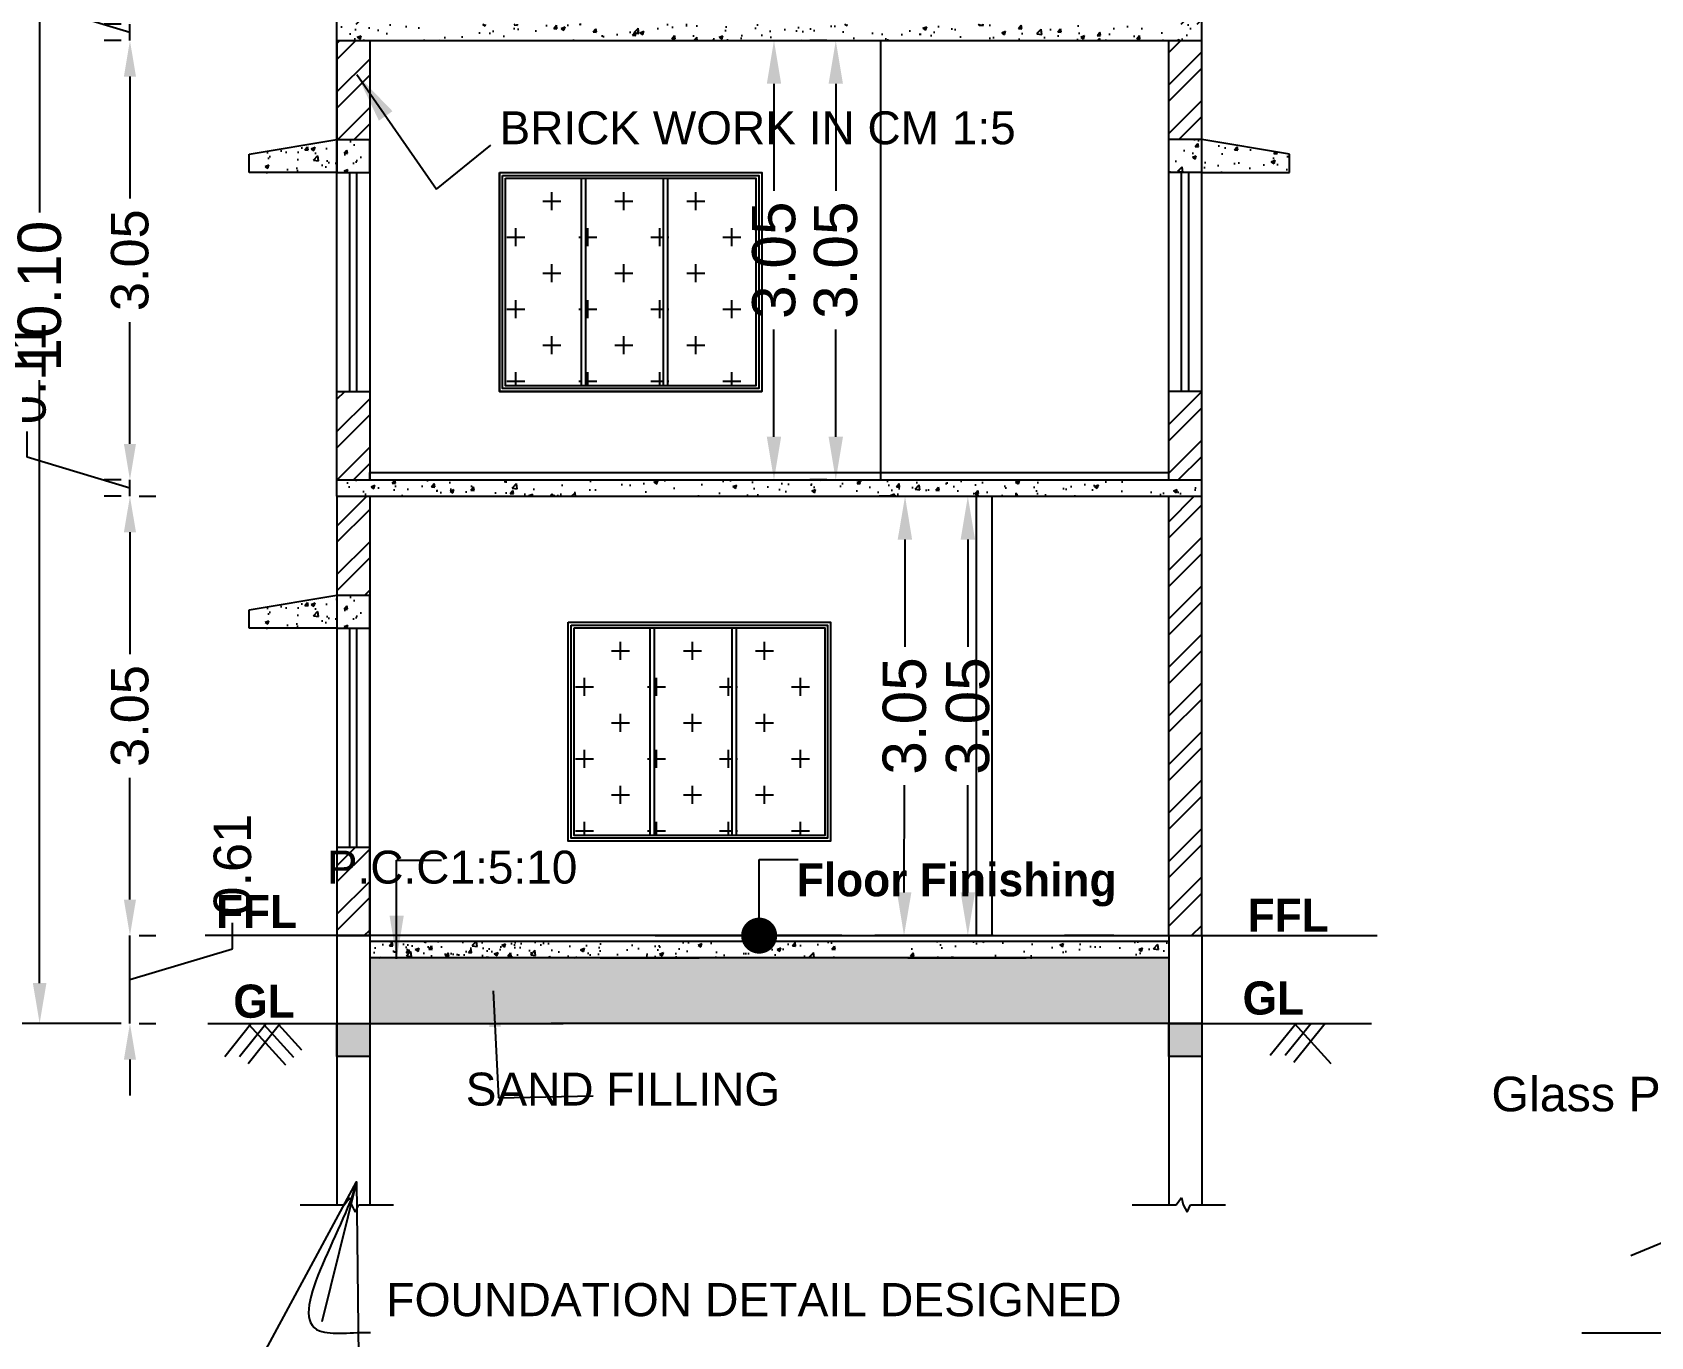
# Model space of a CAD drawing. Header units: metres. Extents: x 31 to 185, y 214 to 372.
# Drawn here: x 61.98 to 73.21, y 288.84 to 297.89 of the extents above; entities that cross this region are included whole.
import ezdxf

# ---------------------------------------------------------------- set-up
doc = ezdxf.new("R2010")
doc.units = ezdxf.units.M
doc.header["$MEASUREMENT"] = 0
for name, color, linetype in [('0 @ 1', 7, 'Continuous'), ('BLK_1_FLR_0_REGULAR_ROOM_1', 117, 'Continuous'), ('BLK_1_FLR_0_WATER_CLOSET', 213, 'Continuous'), ('BLK_1_FLR_1_REGULAR_ROOM_1', 117, 'Continuous'), ('BLK_1_FLR_1_WATER_CLOSET', 213, 'Continuous'), ('BLK_1_HT_OF_BLDG', 5, 'Continuous')]:
    doc.layers.add(name, color=color, linetype=linetype)
doc.styles.add('56', font='')
doc.styles.add('Annotative', font='arial.ttf')
doc.styles.add('AR', font='arial.ttf')
doc.styles.add('ARCHER', font='GOTHICB.TTF')
doc.styles.add('ROMANT', font='arial.ttf', dxfattribs={"height": 15})
doc.styles.get("Standard").update_dxf_attribs({"font": 'arial.ttf'})
doc.styles.add('style1', font='arialbd.ttf', dxfattribs={"height": 9})
doc.styles.get('56').set_extended_font_data('Arial Black')
doc.dimstyles.new('Aec_Arch_I$7', dxfattribs={"dimscale": 96, "dimtxt": 0.09375, "dimasz": 0.125, "dimexe": 0.083333, "dimexo": 0.125, "dimgap": 0.0625, "dimtad": 0, "dimdec": 1, "dimzin": 3, "dimdsep": 46, "dimlunit": 4, "dimtxsty": 'Annotative', "dimblk": 'OBLIQUE', "dimcen": 0.09375, "dimdle": 0.125, "dimadec": 0, "dimazin": 0, "dimtfac": 1, "dimtdec": 1, "dimtofl": 0, "dimtmove": 2, "dimatfit": 3, "dimldrblk": 'OBLIQUE', "dimfxl": 0, "dimfrac": 1, "dimtolj": 1, "dimtzin": 0, "dimarcsym": 0})
doc.dimstyles.new('Annotative', dxfattribs={"dimscale": 0, "dimtxt": 0.3, "dimasz": 0.3, "dimexe": 0.18, "dimexo": 0.0625, "dimgap": 0.09, "dimtad": 0, "dimzin": 0, "dimdsep": 46, "dimtxsty": 'Standard', "dimcen": 0.09, "dimadec": 0, "dimazin": 0, "dimtfac": 1, "dimtofl": 0, "dimtmove": 0, "dimatfit": 3, "dimfxl": 0, "dimtolj": 1, "dimtzin": 0, "dimarcsym": 0})
doc.dimstyles.new('ARC-S', dxfattribs={"dimtxt": 6.5, "dimasz": 6, "dimexe": 1.25, "dimexo": 0.625, "dimtad": 1, "dimdec": 0, "dimzin": 0, "dimlunit": 4, "dimtxsty": 'AR', "dimblk": 'ARCHTICK', "dimcen": 7, "dimse1": 1, "dimse2": 1, "dimclrd": 8, "dimclre": 8, "dimclrt": 3, "dimadec": 0, "dimazin": 0, "dimtfac": 1, "dimtdec": 0, "dimtmove": 1, "dimatfit": 2, "dimfxl": 0, "dimfrac": 1, "dimlwd": -1, "dimlwe": -1, "dimarcsym": 0})
doc.dimstyles.get("Standard").update_dxf_attribs({"dimtxt": 0.26, "dimasz": 0.25, "dimexe": 0.18, "dimexo": 0.0625, "dimgap": 0.09, "dimtad": 0, "dimzin": 0, "dimdsep": 46, "dimtxsty": 'Standard', "dimcen": 0.09, "dimadec": 0, "dimazin": 0, "dimtfac": 1, "dimtofl": 0, "dimtmove": 0, "dimatfit": 3, "dimfxl": 0, "dimtolj": 1, "dimtzin": 0, "dimarcsym": 0})
doc.dimstyles.new('Standard$0', dxfattribs={"dimtxt": 0.5, "dimasz": 0.5, "dimexe": 0, "dimexo": 1, "dimgap": 0, "dimtad": 0, "dimdec": 4, "dimzin": 0, "dimdsep": 46, "dimlunit": 4, "dimtxsty": 'Standard', "dimcen": 0.09, "dimadec": 0, "dimazin": 0, "dimtfac": 1, "dimtdec": 4, "dimtofl": 0, "dimtmove": 0, "dimatfit": 3, "dimfxl": 0, "dimtolj": 1, "dimtzin": 0, "dimarcsym": 0})
doc.dimstyles.new('STANDARD$7', dxfattribs={"dimtxt": 200, "dimasz": 100, "dimexe": 200, "dimexo": 200, "dimgap": 100, "dimtad": 1, "dimzin": 12, "dimdsep": 46, "dimtxsty": 'style1', "dimblk": 'OBLIQUE', "dimblk1": 'DOT', "dimblk2": 'DOT', "dimsah": 1, "dimcen": 200, "dimse1": 1, "dimse2": 1, "dimclrd": 6, "dimclre": 3, "dimclrt": 6, "dimadec": 0, "dimazin": 0, "dimtfac": 1, "dimtix": 1, "dimtmove": 2, "dimatfit": 3, "dimldrblk": 'DOT', "dimfxl": 0, "dimtolj": 1, "dimtzin": 12, "dimarcsym": 0})
pattern_1 = [(45, (474.24431, 548.9633), (-0.16845482, 0.16845482), []), (45, (474.35662, 548.9633), (-0.16845482, 0.16845482), [])]
pattern_2 = [(50, (-525.56505, 1642.00594), (0.273397882, -0.023919215), [0.02858773, -0.31446504]), (355, (-525.56505, 1642.00594), (-0.05288781, 0.286712885), [0.022870185, -0.25157203]), (100.451444, (-525.54227, 1642.00394), (0.22051007, 0.262793666), [0.024295833, -0.26725416]), (46.1842, (-525.56505, 1642.08217), (0.40680011, -0.06309094), [0.0428816, -0.47169756]), (96.635635, (-525.53115, 1642.0769), (0.35626486, 0.37130454), [0.03644377, -0.40088147]), (351.184164, (-525.56505, 1642.08217), (0.35626486, 0.37130454), [0.03430528, -0.37735805]), (21, (-525.52693, 1642.06311), (0.22752291, -0.15346614), [0.02858773, -0.31446504]), (326, (-525.52693, 1642.0631), (0.092744443, 0.27640526), [0.022870185, -0.25157203]), (71.451445, (-525.50797, 1642.05032), (0.32026735, 0.12293912), [0.02429583, -0.26725416]), (37.5, (-525.56505, 1642.00594), (0.004634969, 0.126889066), [0, -0.248522675, 0, -0.25538373, 0, -0.252524957]), (7.5, (-525.56505, 1642.00594), (0.100274149, 0.150337812), [0, -0.145606843, 0, -0.242805128, 0, -0.096245361]), (327.5, (-525.65005, 1642.00594), (0.2034769626, -0.008597235), [0, -0.095292437, 0, -0.297312402, 0, -0.394510688]), (317.5, (-525.68817, 1642.00594), (0.222292924, 0.03815699), [0, -0.123880168, 0, -0.197445929, 0, -0.280159764])]

# ---------------------------------------------------------------- blocks, each defined once
blk = doc.blocks.new('_Oblique')
at = {"color": 0, "linetype": 'ByBlock', "lineweight": -2}
blk.add_line((-0.5, -0.5), (0.5, 0.5), dxfattribs=at)
blk = doc.blocks.new('*D119')
at = {"color": 0, "lineweight": -2}
for p, q in [((62.654, 291.869), (62.654, 292.119)), ((63.367, 291.528), (63.367, 291.708)), ((62.654, 291.009), (62.654, 291.619)), ((62.717, 291.619), (62.834, 291.619)), ((62.654, 291.314), (63.367, 291.528)), ((62.717, 291.009), (62.834, 291.009)), ((62.654, 290.759), (62.654, 290.509))]:
    blk.add_line(p, q, dxfattribs=at)
for points in [[(62.612, 291.869), (62.696, 291.869), (62.654, 291.619)], [(62.612, 290.759), (62.696, 290.759), (62.654, 291.009)]]:
    blk.add_solid(points, dxfattribs=at)
at = {"layer": 'Defpoints', "color": 0, "lineweight": -2}
for p in [(62.654, 291.619), (62.654, 291.619), (62.654, 291.009)]:
    blk.add_point(p, dxfattribs=at)
at = {"color": 0, "lineweight": -2, "insert": (63.367, 292.111), "char_height": 0.26, "attachment_point": 5, "rotation": 90}
blk.add_mtext('\\A1;0.61', dxfattribs=at)
blk = doc.blocks.new('*D120')
at = {"color": 0, "lineweight": -2}
for p, q in [((62.717, 294.669), (62.834, 294.669)), ((62.654, 294.419), (62.654, 293.573)), ((62.654, 291.869), (62.654, 292.715)), ((62.717, 291.619), (62.834, 291.619))]:
    blk.add_line(p, q, dxfattribs=at)
for points in [[(62.612, 294.419), (62.696, 294.419), (62.654, 294.669)], [(62.612, 291.869), (62.696, 291.869), (62.654, 291.619)]]:
    blk.add_solid(points, dxfattribs=at)
at = {"layer": 'Defpoints', "color": 0, "lineweight": -2}
for p in [(62.654, 294.669), (62.654, 294.669), (62.654, 291.619)]:
    blk.add_point(p, dxfattribs=at)
at = {"color": 0, "lineweight": -2, "insert": (62.654, 293.144), "char_height": 0.26, "attachment_point": 5, "rotation": 90}
blk.add_mtext('\\A1;3.05', dxfattribs=at)
blk = doc.blocks.new('*D121')
at = {"color": 0, "lineweight": -2}
for p, q in [((62.654, 295.033), (62.654, 295.283)), ((61.941, 294.94), (61.941, 295.12)), ((62.654, 294.726), (61.941, 294.94)), ((62.592, 294.783), (62.474, 294.783)), ((62.654, 294.669), (62.654, 294.783)), ((62.592, 294.669), (62.474, 294.669)), ((62.654, 294.419), (62.654, 294.169))]:
    blk.add_line(p, q, dxfattribs=at)
for points in [[(62.612, 295.033), (62.696, 295.033), (62.654, 294.783)], [(62.612, 294.419), (62.696, 294.419), (62.654, 294.669)]]:
    blk.add_solid(points, dxfattribs=at)
at = {"layer": 'Defpoints', "color": 0, "lineweight": -2}
for p in [(62.654, 294.783), (62.654, 294.783), (62.654, 294.669)]:
    blk.add_point(p, dxfattribs=at)
at = {"color": 0, "lineweight": -2, "insert": (61.941, 295.523), "char_height": 0.26, "attachment_point": 5, "rotation": 90}
blk.add_mtext('\\A1;0.11', dxfattribs=at)
blk = doc.blocks.new('*D122')
at = {"color": 0, "lineweight": -2}
for p, q in [((62.592, 297.833), (62.474, 297.833)), ((62.654, 297.583), (62.654, 296.737)), ((62.654, 295.033), (62.654, 295.879)), ((62.592, 294.783), (62.474, 294.783))]:
    blk.add_line(p, q, dxfattribs=at)
for points in [[(62.612, 297.583), (62.696, 297.583), (62.654, 297.833)], [(62.612, 295.033), (62.696, 295.033), (62.654, 294.783)]]:
    blk.add_solid(points, dxfattribs=at)
at = {"layer": 'Defpoints', "color": 0, "lineweight": -2}
for p in [(62.654, 297.833), (62.654, 297.833), (62.654, 294.783)]:
    blk.add_point(p, dxfattribs=at)
at = {"color": 0, "lineweight": -2, "insert": (62.654, 296.308), "char_height": 0.26, "attachment_point": 5, "rotation": 90}
blk.add_mtext('\\A1;3.05', dxfattribs=at)
blk = doc.blocks.new('*D123')
at = {"color": 0, "lineweight": -2}
for p, q in [((62.654, 298.197), (62.654, 298.447)), ((62.206, 298.024), (62.206, 298.204)), ((62.654, 297.89), (62.206, 298.024)), ((62.592, 297.947), (62.474, 297.947)), ((62.654, 297.833), (62.654, 297.947)), ((62.592, 297.833), (62.474, 297.833)), ((62.654, 297.583), (62.654, 297.333))]:
    blk.add_line(p, q, dxfattribs=at)
for points in [[(62.612, 298.197), (62.696, 298.197), (62.654, 297.947)], [(62.612, 297.583), (62.696, 297.583), (62.654, 297.833)]]:
    blk.add_solid(points, dxfattribs=at)
at = {"layer": 'Defpoints', "color": 0, "lineweight": -2}
for p in [(62.654, 297.947), (62.654, 297.947), (62.654, 297.833)]:
    blk.add_point(p, dxfattribs=at)
at = {"color": 0, "lineweight": -2, "insert": (62.206, 298.607), "char_height": 0.26, "attachment_point": 5, "rotation": 90}
blk.add_mtext('\\A1;0.11', dxfattribs=at)
blk = doc.blocks.new('_ArchTick')
at = {"color": 0, "linetype": 'ByBlock', "const_width": 0.15}
blk.add_lwpolyline([(-0.5, -0.5), (0.5, 0.5)], dxfattribs=at)
blk = doc.blocks.new('GFDTGD')
for p, q in [((1303.171, -7.501), (1304.8, -7.501)), ((1303.171, -7.501), (1303.171, -8.459)), ((1304.8, -11.913), (1304.8, -7.501)), ((1303.277, -7.608), (1303.277, -8.459)), ((1303.277, -7.608), (1304.694, -7.608)), ((1304.694, -11.913), (1304.694, -7.608)), ((1303.973, -8.89), (1303.767, -8.989)), ((1303.767, -8.989), (1305.135, -8.989)), ((1303.767, -8.989), (1303.911, -9.133)), ((1299.992, -9.312), (1299.062, -9.312)), ((1300.562, -9.882), (1299.992, -9.312)), ((1301.642, -9.513), (1298.203, -10.942)), ((1303.277, -9.513), (1301.642, -9.513)), ((1303.277, -11.913), (1303.277, -9.513)), ((1301.6, -9.646), (1300.298, -10.187)), ((1300.298, -10.746), (1301.6, -9.646)), ((1300.46, -10.746), (1301.622, -9.736)), ((1300.562, -9.882), (1300.562, -9.727)), ((1301.622, -9.736), (1301.622, -11.913)), ((1303.171, -9.619), (1301.729, -9.619)), ((1301.729, -9.619), (1301.729, -11.913)), ((1303.171, -11.913), (1303.171, -9.619)), ((1300.365, -9.822), (1300.562, -9.882)), ((1300.298, -10.746), (1300.298, -10.187)), ((1300.191, -10.231), (1298.951, -10.746)), ((1300.191, -10.746), (1300.191, -10.231)), ((1298.78, -11.913), (1298.78, -10.702)), ((1298.951, -10.746), (1300.191, -10.746)), ((1300.46, -10.746), (1301.622, -10.746)), ((1298.867, -11.913), (1298.867, -10.853)), ((1298.867, -10.853), (1301.622, -10.853)), ((1297.583, -11.913), (1306.499, -11.913)), ((1301.317, -12.783), (1301.481, -12.783)), ((1301.386, -12.865), (1301.386, -12.724)), ((1301.333, -13.149), (1301.333, -12.918)), ((1301.439, -13.149), (1301.439, -12.918)), ((1301.015, -18.606), (1301.015, -13.149)), ((1301.015, -13.149), (1303.588, -13.149)), ((1303.588, -18.606), (1303.588, -13.149)), ((1301.015, -13.948), (1303.588, -13.948)), ((1301.026, -13.948), (1301.026, -14.746)), ((1301.132, -13.948), (1301.132, -14.746)), ((1302.254, -13.948), (1302.254, -14.746)), ((1302.36, -13.948), (1302.36, -14.746)), ((1303.481, -13.948), (1303.481, -14.746)), ((1303.588, -13.948), (1303.588, -14.746)), ((1303.588, -14.746), (1301.015, -14.746)), ((1301.71, -18.606), (1301.71, -14.746)), ((1302.321, -18.606), (1302.321, -14.746)), ((1302.958, -18.606), (1302.958, -14.746)), ((1301.015, -15.454), (1303.588, -15.454)), ((1301.015, -16.096), (1303.588, -16.096)), ((1301.015, -16.766), (1303.588, -16.766)), ((1301.015, -17.437), (1303.588, -17.437)), ((1301.015, -18.108), (1303.588, -18.108)), ((1301.015, -18.606), (1303.588, -18.606))]:
    blk.add_line(p, q)
at = {"linetype": 'ByBlock', "ltscale": 0.5}
for p, q in [((1300.258, -12.834), (1300.258, -12.519)), ((1300.906, -13.149), (1299.943, -13.149)), ((1300.906, -13.948), (1299.943, -13.948)), ((1300.258, -14.263), (1300.258, -14.578)), ((1300.343, -14.263), (1300.343, -15.593)), ((1300.343, -18.291), (1300.343, -16.961)), ((1300.906, -18.606), (1300.028, -18.606)), ((1301.015, -18.715), (1301.015, -19.585)), ((1303.588, -18.715), (1303.588, -19.585)), ((1301.33, -19.27), (1301.64, -19.27)), ((1303.273, -19.27), (1302.963, -19.27))]:
    blk.add_line(p, q, dxfattribs=at)
blk.add_circle((1303.224, -8.989), 0.543)
blk.add_arc((1301.386, -12.918), 0.0532, 0, 180)
for points in [[(1300.205, -12.834), (1300.31, -12.834), (1300.258, -13.149)], [(1300.205, -14.263), (1300.31, -14.263), (1300.258, -13.948)], [(1300.291, -14.263), (1300.396, -14.263), (1300.343, -13.948)], [(1300.291, -18.291), (1300.396, -18.291), (1300.343, -18.606)], [(1301.33, -19.218), (1301.33, -19.323), (1301.015, -19.27)], [(1303.273, -19.218), (1303.273, -19.323), (1303.588, -19.27)]]:
    blk.add_solid(points, dxfattribs=at)
for s, height, p in [('Glass Panel Board', 0.43759, (1296.439, -9.115)), ('Cylinder', 0.4376, (1305.191, -9.145)), ('cylinder', 0.3992, (1301.293, -13.602))]:
    blk.add_text(s, height=height).set_placement(p)
at = {"style": '56'}
blk.add_text('%%USOLAR ENERGY SYSTEM', height=0.52511, dxfattribs=at).set_placement((1297.046, -21.106))
at = {"linetype": 'ByBlock', "ltscale": 0.5, "char_height": 0.4026, "attachment_point": 5, "rotation": 90}
for s, insert in [('\\A1;0.46', (1300.258, -13.549)), ('\\A1;2.66', (1300.343, -16.277))]:
    blk.add_mtext(s, dxfattribs=dict(at, insert=insert))
at = {"linetype": 'ByBlock', "ltscale": 0.5, "insert": (1302.302, -19.27), "char_height": 0.4026, "attachment_point": 5}
blk.add_mtext('\\A1;1.47', dxfattribs=at)
blk = doc.blocks.new('*D229')
at = {"layer": 'BLK_1_FLR_0_REGULAR_ROOM_1', "color": 2, "lineweight": -2, "ltscale": 10}
for p, q in [((67.973, 294.669), (67.856, 294.669)), ((68.035, 294.369), (68.034, 293.625)), ((68.03, 291.919), (68.032, 292.663)), ((67.967, 291.619), (67.849, 291.619))]:
    blk.add_line(p, q, dxfattribs=at)
for points in [[(67.985, 294.369), (68.085, 294.369), (68.036, 294.669)], [(67.98, 291.919), (68.08, 291.919), (68.029, 291.619)]]:
    blk.add_solid(points, dxfattribs=at)
at = {"layer": 'Defpoints', "color": 0, "lineweight": -2, "ltscale": 10}
for p in [(68.036, 294.669), (68.036, 294.669), (68.029, 291.619)]:
    blk.add_point(p, dxfattribs=at)
at = {"layer": 'BLK_1_FLR_0_REGULAR_ROOM_1', "color": 2, "lineweight": -2, "ltscale": 10, "insert": (68.033, 293.144), "char_height": 0.3, "attachment_point": 5, "rotation": 89.8807}
blk.add_mtext('\\A1;3.05', dxfattribs=at)
blk = doc.blocks.new('*D230')
at = {"layer": 'BLK_1_FLR_0_WATER_CLOSET', "color": 1, "lineweight": -2, "ltscale": 10}
for p, q in [((68.474, 294.669), (68.652, 294.669)), ((68.472, 294.369), (68.472, 293.625)), ((68.472, 291.919), (68.472, 292.663)), ((68.474, 291.619), (68.652, 291.619))]:
    blk.add_line(p, q, dxfattribs=at)
for points in [[(68.422, 294.369), (68.522, 294.369), (68.472, 294.669)], [(68.422, 291.919), (68.522, 291.919), (68.472, 291.619)]]:
    blk.add_solid(points, dxfattribs=at)
at = {"layer": 'Defpoints', "color": 0, "lineweight": -2, "ltscale": 10}
for p in [(68.412, 294.669), (68.472, 294.669), (68.412, 291.619)]:
    blk.add_point(p, dxfattribs=at)
at = {"layer": 'BLK_1_FLR_0_WATER_CLOSET', "color": 1, "lineweight": -2, "ltscale": 10, "insert": (68.472, 293.144), "char_height": 0.3, "attachment_point": 5, "rotation": 90}
blk.add_mtext('\\A1;3.05', dxfattribs=at)
blk = doc.blocks.new('*D231')
at = {"layer": 'BLK_1_FLR_1_REGULAR_ROOM_1', "color": 2, "lineweight": -2, "ltscale": 10}
for p, q in [((67.156, 297.833), (67.306, 297.833)), ((67.126, 297.533), (67.126, 296.789)), ((67.126, 295.083), (67.126, 295.827)), ((67.156, 294.783), (67.306, 294.783))]:
    blk.add_line(p, q, dxfattribs=at)
for points in [[(67.076, 297.533), (67.176, 297.533), (67.126, 297.833)], [(67.076, 295.083), (67.176, 295.083), (67.126, 294.783)]]:
    blk.add_solid(points, dxfattribs=at)
at = {"layer": 'Defpoints', "color": 0, "lineweight": -2, "ltscale": 10}
for p in [(67.093, 297.833), (67.126, 297.833), (67.093, 294.783)]:
    blk.add_point(p, dxfattribs=at)
at = {"layer": 'BLK_1_FLR_1_REGULAR_ROOM_1', "color": 2, "lineweight": -2, "ltscale": 10, "insert": (67.126, 296.308), "char_height": 0.3, "attachment_point": 5, "rotation": 90}
blk.add_mtext('\\A1;3.05', dxfattribs=at)
blk = doc.blocks.new('*D232')
at = {"layer": 'BLK_1_FLR_1_WATER_CLOSET', "color": 2, "lineweight": -2, "ltscale": 10}
for p, q in [((67.493, 297.833), (67.375, 297.833)), ((67.555, 297.533), (67.555, 296.789)), ((67.555, 295.083), (67.555, 295.827)), ((67.493, 294.783), (67.375, 294.783))]:
    blk.add_line(p, q, dxfattribs=at)
for points in [[(67.505, 297.533), (67.605, 297.533), (67.555, 297.833)], [(67.505, 295.083), (67.605, 295.083), (67.555, 294.783)]]:
    blk.add_solid(points, dxfattribs=at)
at = {"layer": 'Defpoints', "color": 0, "lineweight": -2, "ltscale": 10}
for p in [(67.555, 297.833), (67.555, 297.833), (67.555, 294.783)]:
    blk.add_point(p, dxfattribs=at)
at = {"layer": 'BLK_1_FLR_1_WATER_CLOSET', "color": 2, "lineweight": -2, "ltscale": 10, "insert": (67.555, 296.308), "char_height": 0.3, "attachment_point": 5, "rotation": 90}
blk.add_mtext('\\A1;3.05', dxfattribs=at)
blk = doc.blocks.new('*D235')
at = {"layer": 'BLK_1_HT_OF_BLDG', "color": 0, "lineweight": -2}
for p, q in [((62.592, 301.107), (61.847, 301.107)), ((62.027, 300.827), (62.027, 296.64)), ((62.027, 291.289), (62.027, 295.476)), ((62.592, 291.009), (61.847, 291.009))]:
    blk.add_line(p, q, dxfattribs=at)
for points in [[(61.98, 300.827), (62.074, 300.827), (62.027, 301.107)], [(61.98, 291.289), (62.074, 291.289), (62.027, 291.009)]]:
    blk.add_solid(points, dxfattribs=at)
at = {"layer": 'Defpoints', "color": 0, "lineweight": -2}
for p in [(62.654, 301.107), (62.027, 291.009), (62.654, 291.009)]:
    blk.add_point(p, dxfattribs=at)
at = {"layer": 'BLK_1_HT_OF_BLDG', "color": 0, "insert": (62.027, 296.058), "char_height": 0.3, "attachment_point": 5, "rotation": 90}
blk.add_mtext('\\A1;10.10', dxfattribs=at)

msp = doc.modelspace()

# ---------------------------------------------------------------- hatches: boundary and pattern name
at = {"linetype": 'ByBlock'}
h = msp.add_hatch(dxfattribs=at)
h.set_pattern_fill('ANSI32', color=256, scale=0.635283, style=0)
h.set_pattern_definition([(45, (209.271, 1.30466), (-0.16845482, 0.16845482), []), (45, (209.38331, 1.30466), (-0.16845482, 0.16845482), [])])
h.paths.add_polyline_path([(64.319, 302.307), (64.091, 302.307), (64.091, 301.107), (64.319, 301.107)])
h.paths.add_polyline_path([(64.319, 300.997), (64.091, 300.997), (64.091, 300.31), (64.319, 300.31)])
h.paths.add_polyline_path([(64.319, 298.562), (64.091, 298.562), (64.091, 297.947), (64.319, 297.947)])
h.paths.add_polyline_path([(64.319, 297.833), (64.091, 297.833), (64.091, 297.146), (64.319, 297.146)])
h.paths.add_polyline_path([(70.096, 302.307), (69.867, 302.307), (69.867, 301.107), (70.096, 301.107)])
h.paths.add_polyline_path([(70.096, 300.997), (69.867, 300.997), (69.867, 300.31), (70.096, 300.31)])
h.paths.add_polyline_path([(70.096, 298.562), (69.867, 298.562), (69.867, 297.947), (70.096, 297.947)])
h.paths.add_polyline_path([(70.096, 297.833), (69.867, 297.833), (69.867, 297.146), (70.096, 297.146)])
h.paths.add_polyline_path([(70.096, 295.397), (69.867, 295.397), (69.867, 294.783), (70.096, 294.783)])
h.paths.add_polyline_path([(70.096, 294.669), (69.867, 294.669), (69.867, 292.233), (70.096, 292.233)])
h.paths.add_polyline_path([(64.319, 295.397), (64.091, 295.397), (64.091, 294.783), (64.319, 294.783)])
h.paths.add_polyline_path([(70.096, 292.233), (69.867, 292.233), (69.867, 291.619), (70.096, 291.619)])
h = msp.add_hatch()
h.set_pattern_fill('AR-CONC', color=256, scale=0.038117, style=0)
h.set_pattern_definition([(50, (-553.63492, 1662.9455), (0.273397882, -0.023919215), [0.02858773, -0.31446504]), (355, (-553.63492, 1662.9455), (-0.05288781, 0.286712885), [0.022870185, -0.251572033]), (100.451444, (-553.61214, 1662.9435), (0.22051007, 0.262793666), [0.024295833, -0.26725416]), (46.1842, (-553.63492, 1663.02173), (0.40680011, -0.06309094), [0.0428816, -0.47169756]), (96.635635, (-553.601, 1663.01647), (0.35626486, 0.37130454), [0.03644377, -0.40088147]), (351.184164, (-553.6349, 1663.02173), (0.35626486, 0.37130454), [0.03430528, -0.37735805]), (21, (-553.5968, 1663.00267), (0.22752291, -0.15346614), [0.02858773, -0.31446504]), (326, (-553.5968, 1663.00267), (0.092744443, 0.27640526), [0.022870185, -0.251572033]), (71.451445, (-553.57784, 1662.98988), (0.32026735, 0.12293912), [0.02429583, -0.26725416]), (37.5, (-553.63492, 1662.94549), (0.004634969, 0.126889066), [0, -0.248522675, 0, -0.25538373, 0, -0.252524957]), (7.5, (-553.63492, 1662.94549), (0.100274149, 0.150337812), [0, -0.145606843, 0, -0.242805128, 0, -0.096245361]), (327.5, (-553.71992, 1662.94549), (0.2034769626, -0.008597235), [0, -0.095292437, 0, -0.297312402, 0, -0.394510688]), (317.5, (-553.75804, 1662.9455), (0.222292924, 0.03815699), [0, -0.123880168, 0, -0.197445929, 0, -0.280159764])])
h.paths.add_polyline_path([(70.096, 297.947), (64.091, 297.947), (64.091, 297.833), (70.096, 297.833)])
h = msp.add_hatch()
h.set_pattern_fill('AR-CONC', color=256, scale=0.038117, style=0)
h.set_pattern_definition(pattern_2)
h.paths.add_polyline_path([(64.319, 297.146), (64.091, 297.146), (64.091, 296.917), (64.319, 296.917)])
h.paths.add_polyline_path([(64.091, 297.146), (63.481, 297.044), (63.481, 296.917), (64.091, 296.917)])
h = msp.add_hatch()
h.set_pattern_fill('AR-CONC', color=256, scale=0.038117, style=0)
h.set_pattern_definition(pattern_2)
h.paths.add_polyline_path([(69.867, 297.146), (70.096, 297.146), (70.096, 296.917), (69.867, 296.917)])
h.paths.add_polyline_path([(70.096, 297.146), (70.705, 297.044), (70.705, 296.917), (70.096, 296.917)])
at = {"lineweight": -2, "ltscale": 10}
h = msp.add_hatch(dxfattribs=at)
h.set_pattern_fill('CROSS', color=4)
h.set_pattern_definition([(0, (209.271, 4.46837), (0.25, 0.25), [0.125, -0.375]), (90, (209.3335, 4.40587), (-0.25, 0.25), [0.125, -0.375])])
h.paths.add_polyline_path([(67.001, 296.877), (66.387, 296.877), (66.387, 295.437), (67.001, 295.437)])
h.paths.add_polyline_path([(66.357, 296.877), (65.818, 296.877), (65.818, 295.437), (66.357, 295.437)])
h.paths.add_polyline_path([(65.788, 296.877), (65.261, 296.877), (65.261, 295.437), (65.788, 295.437)])
h = msp.add_hatch()
h.set_pattern_fill('AR-CONC', color=256, scale=0.038117, style=0)
h.set_pattern_definition([(50, (141.49537, 577.15857), (0.27339788, -0.02391922), [0.02858773, -0.31446504]), (355, (141.49537, 577.15857), (-0.0528878, 0.28671288), [0.02287018, -0.25157203]), (100.4514, (141.51816, 577.15658), (0.22051027, 0.2627935), [0.02429583, -0.26725416]), (46.1842, (141.49537, 577.2348), (0.4068, -0.06309084), [0.0428816, -0.47169756]), (96.6356, (141.52927, 577.22955), (0.35626515, 0.37130426), [0.03644375, -0.4008812]), (351.1842, (141.49537, 577.2348), (0.35626486, 0.37130454), [0.0343053, -0.37735805]), (21, (141.5335, 577.21575), (0.22752291, -0.15346614), [0.02858773, -0.31446504]), (326, (141.5335, 577.21575), (0.09274444, 0.27640526), [0.02287018, -0.25157203]), (71.4514, (141.55245, 577.20296), (0.32026745, 0.12293887), [0.02429583, -0.26725416]), (37.5, (141.49537, 577.15857), (0.00463497, 0.126889066), [0, -0.248522675, 0, -0.25538373, 0, -0.25252496]), (7.5, (141.49537, 577.15857), (0.10027415, 0.15033781), [0, -0.14560684, 0, -0.24280513, 0, -0.09624536]), (327.5, (141.41037, 577.15857), (0.203476963, -0.008597235), [0, -0.09529244, 0, -0.2973124, 0, -0.39451069]), (317.5, (141.37226, 577.15857), (0.22229292, 0.03815699), [0, -0.12388017, 0, -0.19744593, 0, -0.28015976])])
h.paths.add_polyline_path([(69.275, 294.669), (69.275, 294.769), (64.091, 294.783), (64.091, 294.669)])
h = msp.add_hatch()
h.set_pattern_fill('AR-CONC', color=256, scale=0.038117, style=0)
h.set_pattern_definition([(50, (141.49537, 577.15857), (0.27339788, -0.02391922), [0.02858773, -0.31446504]), (355, (141.49537, 577.15857), (-0.0528878, 0.28671288), [0.02287018, -0.25157203]), (100.4514, (141.51816, 577.15658), (0.22051027, 0.2627935), [0.02429583, -0.26725416]), (46.1842, (141.49537, 577.2348), (0.4068, -0.06309084), [0.0428816, -0.47169756]), (96.6356, (141.52927, 577.22955), (0.35626515, 0.37130426), [0.03644375, -0.4008812]), (351.1842, (141.49537, 577.2348), (0.35626486, 0.37130454), [0.0343053, -0.37735805]), (21, (141.5335, 577.21575), (0.22752291, -0.15346614), [0.02858773, -0.31446504]), (326, (141.5335, 577.21575), (0.09274444, 0.27640526), [0.02287018, -0.25157203]), (71.4514, (141.55245, 577.20296), (0.32026745, 0.12293887), [0.02429583, -0.26725416]), (37.5, (141.49537, 577.15857), (0.00463497, 0.126889066), [0, -0.248522675, 0, -0.25538373, 0, -0.25252496]), (7.5, (141.49537, 577.15857), (0.10027415, 0.15033781), [0, -0.14560684, 0, -0.24280513, 0, -0.09624536]), (327.5, (141.41037, 577.15857), (0.203476963, -0.008597235), [0, -0.09529244, 0, -0.2973124, 0, -0.39451069]), (317.5, (141.37226, 577.15857), (0.22229292, 0.03815699), [0, -0.12388017, 0, -0.19744593, 0, -0.28015976])])
h.paths.add_polyline_path([(70.096, 294.669), (70.096, 294.783), (64.091, 294.783), (64.091, 294.669)])
at = {"linetype": 'ByBlock'}
h = msp.add_hatch(dxfattribs=at)
h.set_pattern_fill('ANSI32', color=256, scale=0.635283, style=0)
h.set_pattern_definition(pattern_1)
h.paths.add_polyline_path([(64.319, 294.669), (64.091, 294.669), (64.091, 293.982), (64.319, 293.982)])
h = msp.add_hatch()
h.set_pattern_fill('AR-CONC', color=256, scale=0.038117, style=0)
h.set_pattern_definition([(50, (-525.56505, 1638.84223), (0.273397882, -0.023919215), [0.02858773, -0.31446504]), (355, (-525.56505, 1638.84223), (-0.05288781, 0.286712885), [0.022870185, -0.25157203]), (100.451444, (-525.54227, 1638.84024), (0.22051007, 0.262793666), [0.024295833, -0.26725416]), (46.1842, (-525.56505, 1638.91846), (0.40680011, -0.06309094), [0.0428816, -0.47169756]), (96.635635, (-525.53115, 1638.9132), (0.35626486, 0.37130454), [0.03644377, -0.40088147]), (351.184164, (-525.56505, 1638.91846), (0.35626486, 0.37130454), [0.03430528, -0.37735805]), (21, (-525.52693, 1638.8994), (0.22752291, -0.15346614), [0.02858773, -0.31446504]), (326, (-525.52693, 1638.8994), (0.092744443, 0.27640526), [0.022870185, -0.25157203]), (71.451445, (-525.50797, 1638.88661), (0.32026735, 0.12293912), [0.02429583, -0.26725416]), (37.5, (-525.56505, 1638.84223), (0.004634969, 0.126889066), [0, -0.248522675, 0, -0.25538373, 0, -0.252524957]), (7.5, (-525.56505, 1638.84223), (0.100274149, 0.150337812), [0, -0.145606843, 0, -0.242805128, 0, -0.096245361]), (327.5, (-525.65005, 1638.84223), (0.2034769626, -0.008597235), [0, -0.095292437, 0, -0.297312402, 0, -0.394510688]), (317.5, (-525.68817, 1638.84223), (0.222292924, 0.03815699), [0, -0.123880168, 0, -0.197445929, 0, -0.280159764])])
h.paths.add_polyline_path([(64.319, 293.982), (64.091, 293.982), (64.091, 293.753), (64.319, 293.753)])
h.paths.add_polyline_path([(64.091, 293.982), (63.481, 293.881), (63.481, 293.753), (64.091, 293.753)])
at = {"lineweight": -2, "ltscale": 10}
h = msp.add_hatch(dxfattribs=at)
h.set_pattern_fill('CROSS', color=4)
h.set_pattern_definition([(0, (209.74771, 1.34572), (0.25, 0.25), [0.125, -0.375]), (90, (209.81021, 1.28322), (-0.25, 0.25), [0.125, -0.375])])
h.paths.add_polyline_path([(67.478, 293.755), (66.864, 293.755), (66.864, 292.315), (67.478, 292.315)])
h.paths.add_polyline_path([(66.834, 293.755), (66.294, 293.755), (66.294, 292.315), (66.834, 292.315)])
h.paths.add_polyline_path([(66.264, 293.755), (65.738, 293.755), (65.738, 292.315), (66.264, 292.315)])
at = {"linetype": 'ByBlock'}
h = msp.add_hatch(dxfattribs=at)
h.set_pattern_fill('ANSI32', color=256, scale=0.635283, style=0)
h.set_pattern_definition(pattern_1)
h.paths.add_polyline_path([(64.319, 292.233), (64.091, 292.233), (64.091, 291.619), (64.319, 291.619)])
h = msp.add_hatch()
h.set_pattern_fill('AR-CONC', color=256, scale=0.038117, style=0)
h.set_pattern_definition([(50, (-153.0217, 1073.9001), (0.27339788, -0.023919215), [0.02858773, -0.31446504]), (355, (-153.0217, 1073.9001), (-0.05288781, 0.28671288), [0.022870185, -0.25157203]), (100.451444, (-152.99892, 1073.8981), (0.22051007, 0.26279367), [0.02429583, -0.26725416]), (46.1842, (-153.0217, 1073.97634), (0.40680011, -0.06309094), [0.0428816, -0.47169756]), (96.635635, (-152.9878, 1073.9711), (0.35626486, 0.37130454), [0.03644377, -0.40088147]), (351.184164, (-153.0217, 1073.97634), (0.35626486, 0.37130454), [0.03430528, -0.37735805]), (21, (-152.9836, 1073.95728), (0.22752291, -0.15346614), [0.02858773, -0.31446504]), (326, (-152.9836, 1073.95728), (0.09274444, 0.27640526), [0.022870185, -0.25157203]), (71.451445, (-152.96463, 1073.9445), (0.32026735, 0.12293912), [0.02429583, -0.26725416]), (37.5, (-153.02171, 1073.9001), (0.004634969, 0.126889066), [0, -0.248522675, 0, -0.25538373, 0, -0.252524957]), (7.5, (-153.02171, 1073.9001), (0.10027415, 0.150337812), [0, -0.145606843, 0, -0.242805128, 0, -0.09624536]), (327.5, (-153.10671, 1073.9001), (0.203476963, -0.008597235), [0, -0.095292437, 0, -0.297312402, 0, -0.394510688]), (317.5, (-153.14482, 1073.9001), (0.222292924, 0.03815699), [0, -0.123880168, 0, -0.19744593, 0, -0.280159764])])
h.paths.add_polyline_path([(66.606, 291.465), (66.606, 291.581), (64.319, 291.581), (64.319, 291.465)])
h = msp.add_hatch()
h.set_pattern_fill('AR-CONC', color=256, scale=0.038117, style=0)
h.set_pattern_definition([(50, (-156.68094, 1073.9001), (0.27339788, -0.023919215), [0.02858773, -0.31446504]), (355, (-156.68094, 1073.9001), (-0.05288781, 0.28671288), [0.022870185, -0.25157203]), (100.451444, (-156.65815, 1073.8981), (0.22051007, 0.26279367), [0.02429583, -0.26725416]), (46.1842, (-156.68094, 1073.97634), (0.40680011, -0.06309094), [0.0428816, -0.47169756]), (96.635635, (-156.64704, 1073.9711), (0.35626486, 0.37130454), [0.03644377, -0.40088147]), (351.184164, (-156.68094, 1073.97634), (0.35626486, 0.37130454), [0.03430528, -0.37735805]), (21, (-156.64282, 1073.95728), (0.22752291, -0.15346614), [0.02858773, -0.31446504]), (326, (-156.64282, 1073.95728), (0.09274444, 0.27640526), [0.022870185, -0.25157203]), (71.451445, (-156.62386, 1073.9445), (0.32026735, 0.12293912), [0.02429583, -0.26725416]), (37.5, (-156.68094, 1073.9001), (0.004634969, 0.126889066), [0, -0.248522675, 0, -0.25538373, 0, -0.252524957]), (7.5, (-156.68094, 1073.9001), (0.10027415, 0.150337812), [0, -0.145606843, 0, -0.242805128, 0, -0.09624536]), (327.5, (-156.76594, 1073.9001), (0.203476963, -0.008597235), [0, -0.095292437, 0, -0.297312402, 0, -0.394510688]), (317.5, (-156.80405, 1073.9001), (0.222292924, 0.03815699), [0, -0.123880168, 0, -0.19744593, 0, -0.280159764])])
h.paths.add_polyline_path([(65.92, 291.465), (65.92, 291.581), (64.396, 291.581), (64.396, 291.465)])
h.paths.add_polyline_path([(68.055, 291.581), (68.055, 291.465), (69.867, 291.465), (69.867, 291.581)])
h.paths.add_polyline_path([(67.597, 291.465), (67.597, 291.581), (66.149, 291.581), (66.149, 291.465)])
at = {"ltscale": 10}
h = msp.add_hatch(dxfattribs=at)
h.set_pattern_fill('AR-SAND', color=256, scale=0.050823)
h.set_pattern_definition([(37.5, (-321.25977, 1233.46482), (-0.0032014883, 0.097926257), [0, -0.077250402, 0, -0.086398476, 0, -0.0825867784]), (7.5, (-321.25977, 1233.46482), (0.089944712, 0.143428893), [0, -0.041674559, 0, -0.069627007, 0, -0.026681882]), (327.5, (-321.32228, 1233.46482), (0.1582688885, 0.000287608), [0, -0.0254113164, 0, -0.091480739, 0, -0.119433187]), (317.5, (-321.32228, 1233.46482), (0.152779269, 0.044605783), [0, -0.012705658, 0, -0.059970707, 0, -0.0686105543])])
h.paths.add_polyline_path([(67.597, 291.465), (67.597, 291.009), (69.867, 291.009), (69.867, 291.465)])
h.paths.add_polyline_path([(67.597, 291.009), (67.597, 291.465), (64.319, 291.465), (64.319, 291.009)])
at = {"ltscale": 25}
for points in [[(64.091, 290.78), (64.319, 290.78), (64.319, 291.009), (64.091, 291.009)], [(69.867, 290.78), (70.096, 290.78), (70.096, 291.009), (69.867, 291.009)]]:
    msp.add_hatch(color=256, dxfattribs=at).paths.add_polyline_path(points)

# ---------------------------------------------------------------- linework, layer by layer
at = {"linetype": 'ByBlock'}
for p, q in [((64.091, 294.669), (64.091, 302.307)), ((64.091, 294.669), (64.091, 302.307)), ((70.096, 293.982), (70.096, 302.307)), ((64.091, 297.833), (64.091, 296.917)), ((64.319, 297.833), (64.319, 294.783)), ((64.319, 297.833), (64.319, 294.783)), ((64.319, 297.833), (64.319, 294.783)), ((67.867, 294.783), (67.867, 297.833)), ((69.867, 294.783), (69.867, 297.833)), ((70.096, 295.546), (70.096, 295.546)), ((64.319, 294.783), (64.319, 294.834)), ((64.319, 294.783), (64.319, 294.834)), ((64.091, 294.669), (64.091, 293.753)), ((64.091, 294.669), (69.486, 294.669)), ((64.091, 294.669), (70.096, 294.669)), ((64.319, 294.669), (64.319, 291.619)), ((68.529, 294.669), (68.529, 291.619)), ((68.639, 294.669), (68.639, 291.619)), ((64.091, 293.753), (64.091, 291.619)), ((64.319, 291.619), (64.319, 293.753)), ((64.319, 291.619), (64.319, 293.753)), ((64.319, 291.619), (64.319, 293.753)), ((64.091, 291.619), (63.976, 291.619)), ((64.319, 291.619), (64.091, 291.619)), ((67.597, 291.619), (64.319, 291.619)), ((68.647, 291.619), (67.826, 291.619)), ((69.257, 291.619), (69.143, 291.619)), ((69.257, 291.619), (69.597, 291.619)), ((69.486, 291.619), (69.257, 291.619)), ((64.319, 291.568), (64.32, 291.568)), ((63.492, 291.002), (63.312, 290.778)), ((63.595, 291.002), (63.415, 290.778)), ((63.693, 291.002), (63.475, 290.73)), ((63.48, 291.002), (63.733, 290.723)), ((63.583, 291.002), (63.789, 290.775)), ((63.686, 291.002), (63.846, 290.826)), ((70.096, 291.009), (65.578, 291.009)), ((65.615, 291.009), (65.663, 291.009)), ((70.752, 291.009), (70.572, 290.786)), ((70.855, 291.009), (70.675, 290.786)), ((70.953, 291.009), (70.735, 290.738)), ((70.74, 291.009), (70.993, 290.731))]:
    msp.add_line(p, q, dxfattribs=at)
at = {"linetype": 'ByBlock', "ltscale": 5}
for p, q in [((64.091, 297.833), (70.096, 297.833)), ((64.091, 294.783), (70.096, 294.783)), ((64.091, 294.783), (70.096, 294.783)), ((64.319, 294.783), (64.319, 294.834)), ((64.319, 294.783), (64.319, 294.834)), ((64.319, 294.783), (64.319, 294.834)), ((64.319, 294.783), (64.319, 294.834)), ((64.319, 294.783), (64.319, 294.834)), ((64.319, 294.783), (64.319, 294.834)), ((64.319, 294.834), (69.867, 294.834)), ((69.867, 291.619), (69.867, 294.669)), ((70.096, 291.619), (70.096, 294.669)), ((64.319, 291.581), (67.826, 291.581)), ((67.826, 291.581), (68.245, 291.581)), ((68.055, 291.581), (69.867, 291.581)), ((67.826, 291.465), (64.319, 291.465)), ((65.92, 291.465), (66.606, 291.465)), ((66.606, 291.465), (66.149, 291.465)), ((68.284, 291.465), (67.826, 291.465)), ((69.867, 291.465), (68.055, 291.465)), ((68.055, 291.465), (68.876, 291.465)), ((68.647, 291.465), (68.055, 291.465)), ((63.195, 291.009), (65.654, 291.009))]:
    msp.add_line(p, q, dxfattribs=at)
at = {"ltscale": 10}
for p, q in [((63.481, 297.044), (64.091, 297.146)), ((70.705, 297.044), (70.096, 297.146)), ((63.481, 296.917), (63.481, 297.044)), ((70.705, 296.917), (70.705, 297.044)), ((64.091, 296.917), (63.481, 296.917)), ((70.096, 296.917), (70.705, 296.917)), ((63.481, 293.881), (64.091, 293.982)), ((63.481, 293.753), (63.481, 293.881)), ((64.091, 293.753), (63.481, 293.753))]:
    msp.add_line(p, q, dxfattribs=at)
at = {"ltscale": 25}
for p, q in [((64.091, 297.146), (64.319, 297.146)), ((70.096, 297.146), (69.867, 297.146)), ((64.091, 296.917), (64.319, 296.917)), ((64.18, 295.397), (64.18, 296.917)), ((64.23, 295.397), (64.23, 296.917)), ((70.096, 296.917), (69.867, 296.917)), ((69.956, 295.397), (69.956, 296.917)), ((70.007, 295.397), (70.007, 296.917)), ((64.091, 293.982), (64.319, 293.982)), ((64.091, 293.753), (64.319, 293.753)), ((64.18, 292.233), (64.18, 293.753)), ((64.23, 292.233), (64.23, 293.753)), ((64.091, 291.619), (64.319, 291.619)), ((69.257, 291.619), (69.486, 291.619))]:
    msp.add_line(p, q, dxfattribs=at)
at = {"ltscale": 500}
for p, q in [((64.319, 296.917), (64.319, 297.146)), ((69.867, 296.917), (69.867, 297.146)), ((64.319, 293.753), (64.319, 293.982)), ((66.301, 291.619), (67.597, 291.619)), ((67.597, 291.619), (69.867, 291.619))]:
    msp.add_line(p, q, dxfattribs=at)
at = {"lineweight": -2, "ltscale": 10}
for p, q in [((65.221, 296.917), (65.221, 295.397)), ((65.788, 296.877), (65.788, 295.437)), ((65.818, 296.877), (65.818, 295.437)), ((66.357, 296.877), (66.357, 295.437)), ((66.387, 296.877), (66.387, 295.437)), ((65.221, 295.397), (67.041, 295.397)), ((66.264, 293.755), (66.264, 292.315)), ((66.294, 293.755), (66.294, 292.315)), ((66.834, 293.755), (66.834, 292.315)), ((66.864, 293.755), (66.864, 292.315)), ((69.867, 291.619), (71.315, 291.619)), ((70.096, 291.009), (71.275, 291.009))]:
    msp.add_line(p, q, dxfattribs=at)
for p, q in [((64.091, 295.397), (64.319, 295.397)), ((70.096, 295.397), (69.867, 295.397)), ((64.091, 294.669), (70.096, 294.669)), ((64.091, 292.233), (64.319, 292.233)), ((64.091, 291.619), (63.176, 291.619)), ((64.091, 291.619), (63.976, 291.619)), ((64.091, 291.619), (64.091, 289.749)), ((64.319, 291.619), (64.319, 289.749)), ((69.867, 291.619), (69.867, 289.749)), ((70.096, 291.619), (70.096, 289.749)), ((64.142, 289.749), (64.18, 289.8)), ((64.18, 289.8), (64.192, 289.749)), ((69.918, 289.749), (69.956, 289.8)), ((69.956, 289.8), (69.968, 289.749)), ((63.837, 289.749), (64.142, 289.749)), ((64.192, 289.749), (64.218, 289.698)), ((64.218, 289.698), (64.243, 289.749)), ((64.243, 289.749), (64.319, 289.749)), ((64.319, 289.749), (64.485, 289.749)), ((69.613, 289.749), (69.918, 289.749)), ((69.968, 289.749), (69.994, 289.698)), ((69.994, 289.698), (70.019, 289.749)), ((70.019, 289.749), (70.096, 289.749)), ((70.096, 289.749), (70.261, 289.749))]:
    msp.add_line(p, q)
for points in [[(65.221, 296.917), (67.041, 296.917), (67.041, 295.397), (65.221, 295.397)], [(65.221, 296.917), (67.041, 296.917), (67.041, 295.397), (65.221, 295.397)], [(65.241, 296.897), (67.021, 296.897), (67.021, 295.417), (65.241, 295.417)], [(65.261, 296.877), (67.001, 296.877), (67.001, 295.437), (65.261, 295.437)], [(65.698, 293.795), (67.518, 293.795), (67.518, 292.275), (65.698, 292.275)], [(65.698, 293.795), (67.518, 293.795), (67.518, 292.275), (65.698, 292.275)], [(65.718, 293.775), (67.498, 293.775), (67.498, 292.295), (65.718, 292.295)], [(65.738, 293.755), (67.478, 293.755), (67.478, 292.315), (65.738, 292.315)]]:
    msp.add_lwpolyline(points, close=True, dxfattribs=at)
at = {"ltscale": 25}
for points in [[(64.091, 291.009), (64.319, 291.009), (64.319, 290.78), (64.091, 290.78)], [(69.867, 291.009), (70.096, 291.009), (70.096, 290.78), (69.867, 290.78)]]:
    msp.add_lwpolyline(points, close=True, dxfattribs=at)

# ---------------------------------------------------------------- block references
at = {"xscale": 0.5495030835995376, "yscale": 0.5495030835995376, "zscale": 0.5495030835995376}
msp.add_blockref('GFDTGD', (-640.29, 295.408), dxfattribs=at)

# ---------------------------------------------------------------- texts
msp.add_text('BRICK WORK IN CM 1:5', height=0.22863).set_placement((65.22, 297.113))
at = {"style": 'ARCHER'}
for s, p in [('Floor Finishing', (67.284, 291.892)), ('FFL', (63.251, 291.671)), ('FFL', (70.415, 291.646)), ('GL', (63.372, 291.049)), ('GL', (70.38, 291.071))]:
    msp.add_text(s, height=0.23, dxfattribs=at).set_placement(p)
at = {"lineweight": -2, "style": 'ROMANT'}
msp.add_text('FOUNDATION DETAIL DESIGNED', height=0.23, dxfattribs=at).set_placement((64.434, 288.977))
at = {"char_height": 0.22863, "attachment_point": 5}
for s, insert in [('\\A1;P.C.C1:5:10', (64.891, 292.093)), ('\\A1;SAND FILLING', (66.077, 290.552))]:
    msp.add_mtext(s, dxfattribs=dict(at, insert=insert))

# ---------------------------------------------------------------- dimensions: what is measured, and where the dimension line sits
at = {"lineweight": -2}
for base, p1, p2, picture, middle in [((62.654, 297.947), (62.654, 297.833), (62.654, 297.947), '*D123', (62.206, 298.294)), ((62.654, 297.833), (62.654, 294.783), (62.654, 297.833), '*D122', (62.654, 296.308)), ((62.654, 294.783), (62.654, 294.669), (62.654, 294.783), '*D121', (61.941, 295.21)), ((62.654, 294.669), (62.654, 291.619), (62.654, 294.669), '*D120', (62.654, 293.144))]:
    dim = msp.add_linear_dim(base=base, p1=p1, p2=p2, angle=270, dimstyle='Standard$0', override={"dimtxt": 0.26, "dimasz": 0.25, "dimexe": 0.18, "dimexo": 0.0625, "dimgap": 0.09, "dimdec": 2, "dimlunit": 2, "dimtdec": 2, "dimtmove": 1, "dimfxlon": 0}, dxfattribs=at)
    dim.commit()
    dim.dimension.update_dxf_attribs({"geometry": picture, "text_midpoint": middle})
dim = msp.add_aligned_dim(p1=(62.654, 291.009), p2=(62.654, 291.619), distance=0, dimstyle='Standard$0', override={"dimtxt": 0.26, "dimasz": 0.25, "dimexe": 0.18, "dimexo": 0.0625, "dimgap": 0.09, "dimdec": 2, "dimlunit": 2, "dimtdec": 2, "dimtmove": 1, "dimfxlon": 0}, dxfattribs=at)
dim.commit()
dim.dimension.update_dxf_attribs({"geometry": '*D119', "text_midpoint": (63.367, 291.798)})
at = {"layer": 'BLK_1_FLR_0_REGULAR_ROOM_1', "color": 2, "lineweight": -2, "ltscale": 10}
dim = msp.add_aligned_dim(p1=(68.029, 291.619), p2=(68.036, 294.669), distance=0, dimstyle='Standard$0', override={"dimtxt": 0.3, "dimasz": 0.3, "dimexe": 0.18, "dimexo": 0.0625, "dimgap": 0.09, "dimdec": 2, "dimlunit": 2, "dimclrd": 2, "dimclre": 2, "dimclrt": 2, "dimtdec": 2, "dimfxlon": 0}, dxfattribs=at)
dim.commit()
dim.dimension.update_dxf_attribs({"geometry": '*D229', "text_midpoint": (68.033, 293.144)})
at = {"layer": 'BLK_1_FLR_0_WATER_CLOSET', "color": 1, "lineweight": -2, "ltscale": 10}
dim = msp.add_aligned_dim(p1=(68.412, 291.619), p2=(68.412, 294.669), distance=-0.06, dimstyle='Standard$0', override={"dimtxt": 0.3, "dimasz": 0.3, "dimexe": 0.18, "dimexo": 0.0625, "dimgap": 0.09, "dimdec": 2, "dimlunit": 2, "dimclrd": 1, "dimclre": 1, "dimclrt": 1, "dimtdec": 2, "dimfxlon": 0}, dxfattribs=at)
dim.commit()
dim.dimension.update_dxf_attribs({"geometry": '*D230', "text_midpoint": (68.472, 293.144)})
at = {"layer": 'BLK_1_FLR_1_REGULAR_ROOM_1', "color": 2, "lineweight": -2, "ltscale": 10}
dim = msp.add_aligned_dim(p1=(67.093, 294.783), p2=(67.093, 297.833), distance=-0.033, dimstyle='Standard$0', override={"dimtxt": 0.3, "dimasz": 0.3, "dimexe": 0.18, "dimexo": 0.0625, "dimgap": 0.09, "dimdec": 2, "dimlunit": 2, "dimclrd": 2, "dimclre": 2, "dimclrt": 2, "dimtdec": 2, "dimfxlon": 0}, dxfattribs=at)
dim.commit()
dim.dimension.update_dxf_attribs({"geometry": '*D231', "text_midpoint": (67.126, 296.308)})
at = {"layer": 'BLK_1_FLR_1_WATER_CLOSET', "color": 2, "lineweight": -2, "ltscale": 10}
dim = msp.add_aligned_dim(p1=(67.555, 294.783), p2=(67.555, 297.833), distance=0, dimstyle='Standard$0', override={"dimtxt": 0.3, "dimasz": 0.3, "dimexe": 0.18, "dimexo": 0.0625, "dimgap": 0.09, "dimdec": 2, "dimlunit": 2, "dimclrd": 2, "dimclre": 2, "dimclrt": 2, "dimtdec": 2, "dimfxlon": 0}, dxfattribs=at)
dim.commit()
dim.dimension.update_dxf_attribs({"geometry": '*D232', "text_midpoint": (67.555, 296.308)})
at = {"layer": 'BLK_1_HT_OF_BLDG'}
dim = msp.add_aligned_dim(p1=(62.654, 301.107), p2=(62.654, 291.009), distance=-0.627, dimstyle='Standard$0', override={"dimtxt": 0.3, "dimasz": 0.28, "dimexe": 0.18, "dimexo": 0.0625, "dimgap": 0.09, "dimdec": 2, "dimlunit": 2, "dimtdec": 2, "dimtmove": 1, "dimfxlon": 0}, dxfattribs=at)
dim.commit()
dim.dimension.update_dxf_attribs({"geometry": '*D235', "text_midpoint": (62.027, 296.058)})

# ---------------------------------------------------------------- leaders
msp.add_leader([(64.23, 297.597), (64.783, 296.802), (65.159, 297.107)], dimstyle='ARC-S', override={"dimasz": 0.35, "dimclrd": 6})
at = {"linetype": 'ByBlock', "ltscale": 0.5}
msp.add_leader([(67.023, 291.619), (67.023, 292.148), (67.293, 292.148)], dimstyle='STANDARD$7', override={"dimtxt": 0.26, "dimasz": 0.25, "dimexe": 0.18, "dimexo": 0.0625, "dimgap": 0.09, "dimtad": 0, "dimzin": 0, "dimtxsty": 'Standard', "dimcen": 0.09, "dimse1": 0, "dimse2": 0, "dimclrd": 0, "dimclre": 0, "dimclrt": 0, "dimtix": 0, "dimtofl": 0, "dimtmove": 0, "dimtzin": 0}, dxfattribs=at)
msp.add_leader([(65.177, 291.236), (65.213, 290.494), (65.87, 290.506)], dimstyle='Standard', dxfattribs=at)
at = {"path_type": 1}
msp.add_leader([(64.226, 289.909), (63.971, 288.875), (64.324, 288.864)], dimstyle='Aec_Arch_I$7', override={"dimasz": 0.1, "dimldrblk": 'Open30'}, dxfattribs=at)
at = {"layer": '0 @ 1', "lineweight": -2, "ltscale": 10}
msp.add_leader([(64.506, 291.457), (64.506, 292.144), (64.818, 292.144)], dimstyle='Annotative', override={"dimscale": 1, "dimgap": 0.09, "dimtad": 0, "dimfxl": 7.5, "dimfxlon": 1, "dimarcsym": 1}, dxfattribs=at)

doc.saveas('drawing.dxf')
